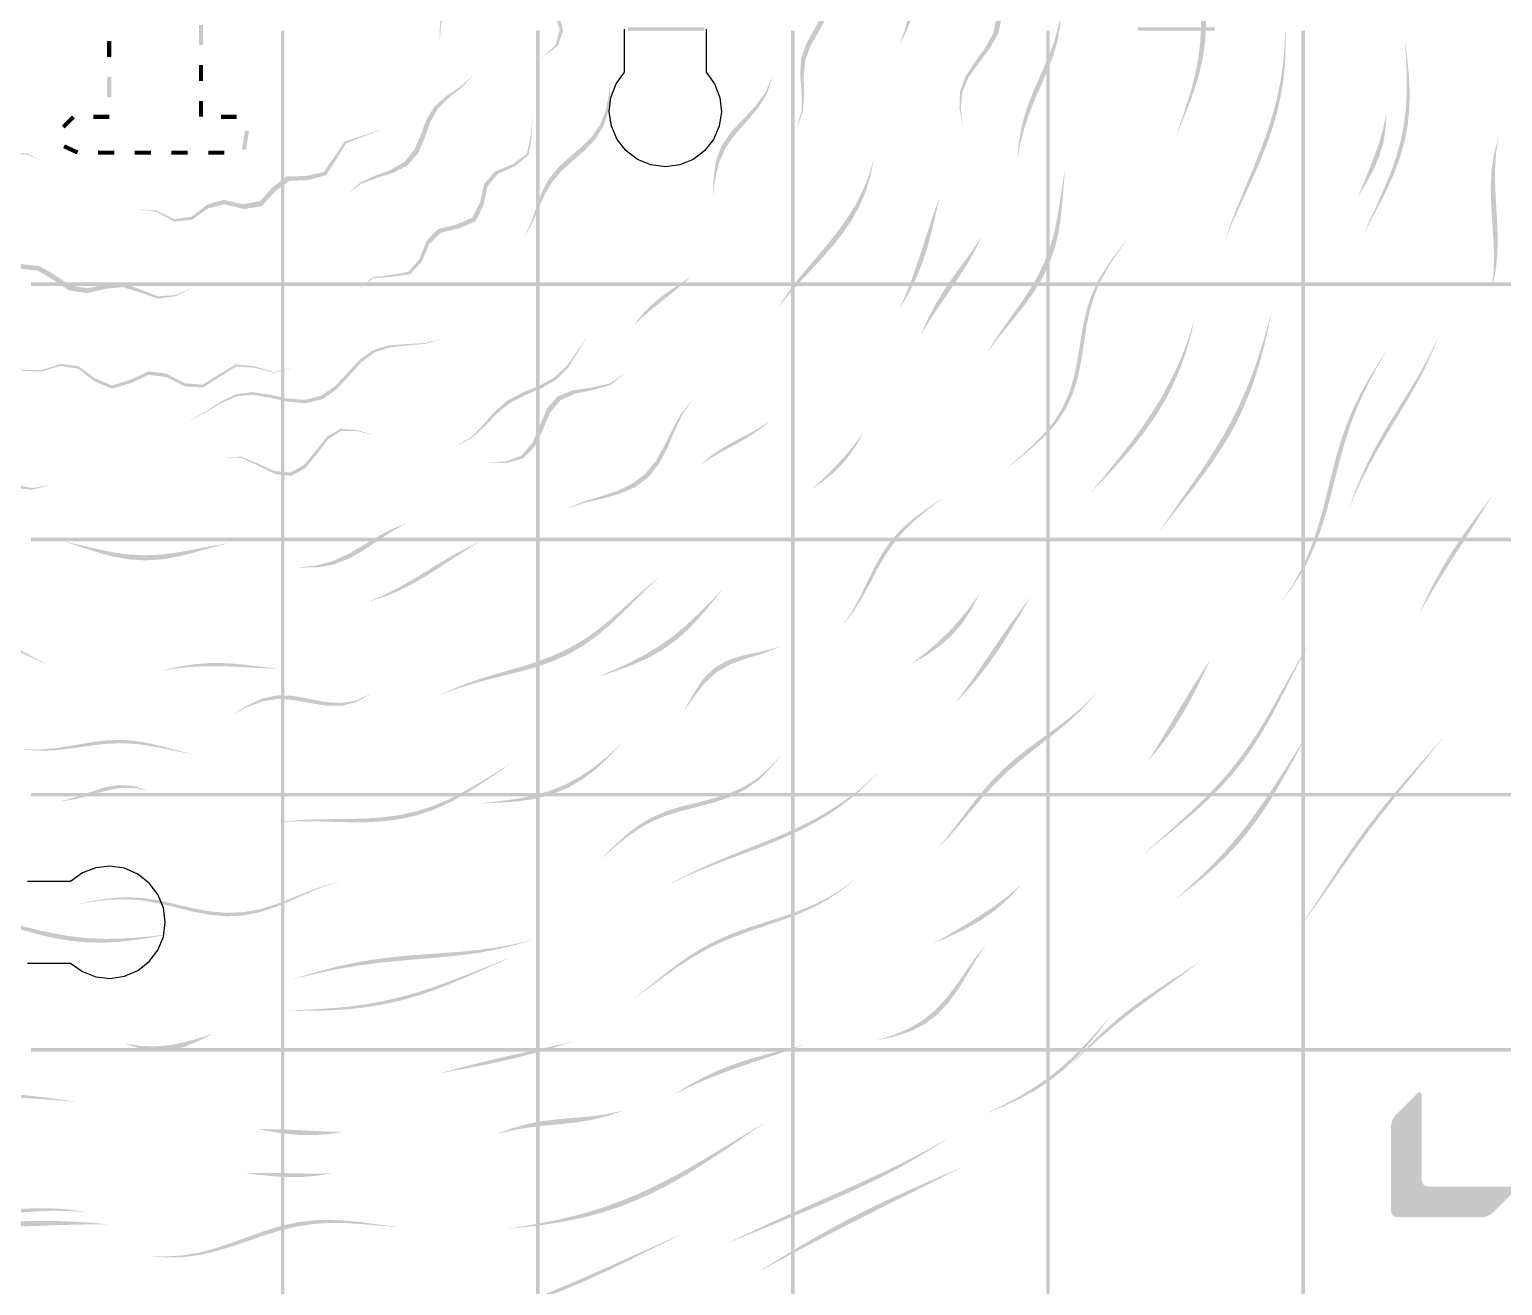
# Model space of a CAD drawing. Header units: millimetres. Extents: x 0 to 382, y 0 to 382.
# Drawn here: x 179.6 to 314.5, y 64.5 to 179.4 of the extents above; entities that cross this region are included whole.
import ezdxf

# ---------------------------------------------------------------- set-up
doc = ezdxf.new("R2010")
doc.units = ezdxf.units.MM
doc.layers.add('CUT', color=1, linetype='Continuous')
doc.layers.add('RASTER', color=7, linetype='Continuous')

msp = doc.modelspace()

# ---------------------------------------------------------------- hatches: boundary and pattern name
at = {"layer": 'RASTER'}
for points in [[(219.095, 200.012), (220.393, 198.7), (219.443, 196.834), (219.476, 195.253), (221.191, 193.845), (221.003, 192.197), (219.656, 190.597), (220.455, 188.984), (221.312, 187.263), (219.784, 185.863), (218.92, 184.443), (219.905, 182.527), (219.29, 181.013), (217.31, 180.084), (217.208, 178.415), (217.191, 178.424), (217.199, 180.131), (219.087, 181.086), (219.616, 182.613), (218.557, 184.53), (219.364, 185.94), (220.855, 187.322), (219.984, 189.019), (219.195, 190.606), (220.575, 192.181), (220.819, 193.811), (219.177, 195.209), (219.231, 196.791), (220.277, 198.67), (219.077, 200.006)], [(287.324, 193.197), (287.182, 191.71), (287.062, 190.226), (286.993, 188.745), (286.989, 187.263), (287.046, 185.775), (287.144, 184.28), (287.252, 182.777), (287.329, 181.271), (287.336, 179.765), (287.241, 178.268), (287.026, 176.785), (286.689, 175.322), (286.247, 173.881), (285.728, 172.461), (285.173, 171.056), (284.622, 169.658), (284.604, 169.663), (285.067, 171.079), (285.537, 172.499), (285.977, 173.93), (286.35, 175.378), (286.629, 176.844), (286.801, 178.327), (286.869, 179.821), (286.852, 181.32), (286.784, 182.818), (286.701, 184.311), (286.645, 185.797), (286.645, 187.277), (286.719, 188.752), (286.867, 190.228), (287.073, 191.709), (287.306, 193.197)], [(268.331, 191.045), (267.635, 189.572), (267.106, 188.118), (266.979, 186.659), (267.292, 185.166), (267.875, 183.631), (268.42, 182.072), (268.621, 180.532), (268.31, 179.056), (267.529, 177.666), (266.514, 176.342), (265.585, 175.03), (265.007, 173.659), (264.871, 172.184), (265.058, 170.611), (265.04, 170.616), (264.757, 172.214), (264.801, 173.708), (265.296, 175.092), (266.155, 176.413), (267.117, 177.739), (267.863, 179.126), (268.162, 180.595), (267.971, 182.125), (267.458, 183.672), (266.927, 185.195), (266.684, 186.676), (266.895, 188.126), (267.518, 189.574), (268.313, 191.045)], [(252.734, 190.046), (252.297, 188.546), (252.201, 187.042), (252.489, 185.502), (252.899, 183.927), (253.055, 182.358), (252.727, 180.852), (251.994, 179.427), (251.186, 178.041), (250.648, 176.615), (250.498, 175.093), (250.545, 173.499), (250.435, 171.931), (249.897, 170.493), (249.879, 170.499), (250.311, 171.971), (250.32, 173.566), (250.182, 175.178), (250.258, 176.71), (250.743, 178.138), (251.522, 179.518), (252.253, 180.931), (252.606, 182.422), (252.5, 183.973), (252.163, 185.532), (251.967, 187.057), (252.167, 188.551), (252.715, 190.046)], [(230.103, 188.111), (229.945, 186.624), (228.874, 185.278), (227.801, 183.998), (227.555, 182.588), (228.077, 180.96), (228.489, 179.292), (227.961, 177.889), (226.519, 176.856), (226.501, 176.863), (227.782, 177.953), (228.169, 179.393), (227.66, 181.075), (227.101, 182.695), (227.376, 184.081), (228.543, 185.329), (229.756, 186.646), (230.085, 188.112)], [(259.968, 185.597), (260.335, 184.306), (260.564, 183.013), (260.585, 181.734), (260.366, 180.485), (259.916, 179.277), (259.287, 178.112), (259.269, 178.115), (259.726, 179.31), (260.05, 180.534), (260.223, 181.783), (260.247, 183.05), (260.143, 184.325), (259.95, 185.599)], [(180.682, 167.415), (179.36, 167.99), (177.639, 167.898), (175.837, 167.874), (174.465, 168.618), (173.72, 170.157), (173.239, 171.864), (172.399, 173.082), (170.919, 173.714), (169.192, 174.255), (167.961, 175.275), (167.62, 176.892), (167.803, 178.718), (167.686, 180.282), (166.762, 181.458), (166.779, 181.465), (167.785, 180.327), (167.974, 178.81), (167.852, 177.032), (168.238, 175.465), (169.496, 174.489), (171.232, 173.984), (172.704, 173.376), (173.521, 172.167), (173.965, 170.452), (174.664, 168.888), (175.986, 168.1), (177.736, 168.066), (179.409, 168.087), (180.69, 167.432)], [(274.07, 181.3), (273.993, 179.866), (273.748, 178.454), (273.35, 177.068), (272.836, 175.711), (272.258, 174.375), (271.675, 173.051), (271.139, 171.725), (270.688, 170.385), (270.336, 169.02), (270.074, 167.627), (270.056, 167.633), (270.192, 169.06), (270.429, 170.452), (270.787, 171.81), (271.263, 173.143), (271.824, 174.465), (272.421, 175.789), (272.994, 177.129), (273.484, 178.494), (273.845, 179.886), (274.051, 181.302)], [(195.152, 179.835), (195.152, 178.007), (195.526, 178.007), (195.526, 179.835)], [(234.404, 179.624), (241.409, 179.624), (241.409, 179.298), (234.404, 179.298)], [(281.104, 179.624), (288.109, 179.624), (288.109, 179.298), (281.104, 179.298)], [(294.595, 179.376), (294.615, 177.818), (294.552, 176.265), (294.395, 174.722), (294.139, 173.194), (293.785, 171.684), (293.342, 170.195), (292.82, 168.727), (292.236, 167.279), (291.609, 165.85), (290.96, 164.434), (290.309, 163.027), (289.674, 161.623), (289.07, 160.215), (289.053, 160.221), (289.579, 161.652), (290.14, 163.075), (290.726, 164.497), (291.322, 165.922), (291.91, 167.356), (292.474, 168.803), (292.995, 170.266), (293.457, 171.747), (293.847, 173.245), (294.155, 174.76), (294.378, 176.29), (294.516, 177.83), (294.576, 179.378)], [(187.12, 176.911), (187.12, 178.373), (186.746, 178.373), (186.746, 176.911)], [(202.648, 179.298), (202.974, 179.298), (202.974, 156.274), (202.648, 156.274)], [(225.998, 179.298), (226.324, 179.298), (226.324, 156.274), (225.998, 156.274)], [(249.348, 179.298), (249.674, 179.298), (249.674, 156.274), (249.348, 156.274)], [(272.698, 179.298), (273.024, 179.298), (273.024, 156.274), (272.698, 156.274)], [(296.048, 179.298), (296.374, 179.298), (296.374, 156.274), (296.048, 156.274)], [(305.548, 178.333), (305.737, 176.798), (305.887, 175.259), (305.962, 173.722), (305.934, 172.194), (305.784, 170.682), (305.5, 169.192), (305.085, 167.73), (304.553, 166.296), (303.925, 164.889), (303.234, 163.507), (302.512, 162.141), (301.795, 160.784), (301.777, 160.789), (302.407, 162.168), (303.048, 163.553), (303.67, 164.949), (304.243, 166.363), (304.741, 167.8), (305.144, 169.261), (305.438, 170.744), (305.622, 172.246), (305.703, 173.761), (305.698, 175.285), (305.63, 176.812), (305.529, 178.335)], [(195.152, 176.18), (195.152, 174.718), (195.526, 174.718), (195.526, 176.18)], [(187.12, 173.256), (187.12, 175.083), (186.746, 175.083), (186.746, 173.256)], [(220.236, 175.192), (219.209, 174.119), (218.022, 173.186), (217.008, 172.178), (216.316, 170.936), (215.815, 169.499), (215.206, 168.096), (214.247, 166.992), (212.919, 166.291), (211.429, 165.84), (210.046, 165.33), (208.907, 164.518), (208.896, 164.533), (209.96, 165.447), (211.266, 166.044), (212.683, 166.56), (213.951, 167.301), (214.871, 168.416), (215.466, 169.805), (215.982, 171.204), (216.719, 172.39), (217.804, 173.332), (219.085, 174.194), (220.22, 175.201)], [(232.805, 174.712), (232.763, 173.265), (232.589, 171.844), (232.152, 170.526), (231.412, 169.358), (230.432, 168.335), (229.348, 167.4), (228.317, 166.462), (227.449, 165.433), (226.77, 164.27), (226.215, 162.996), (225.657, 161.695), (224.965, 160.482), (224.951, 160.494), (225.556, 161.781), (226.028, 163.146), (226.506, 164.469), (227.122, 165.665), (227.947, 166.708), (228.958, 167.643), (230.047, 168.558), (231.059, 169.548), (231.856, 170.674), (232.372, 171.945), (232.641, 173.317), (232.787, 174.719)], [(247.596, 175.017), (247.149, 173.574), (246.339, 172.255), (245.309, 171.036), (244.261, 169.854), (243.381, 168.63), (242.772, 167.3), (242.42, 165.842), (242.202, 164.294), (242.186, 164.303), (242.256, 165.923), (242.48, 167.435), (243.001, 168.794), (243.846, 170.021), (244.92, 171.18), (246.034, 172.359), (246.974, 173.628), (247.578, 175.022)], [(195.152, 172.891), (195.152, 171.429), (195.526, 171.429), (195.526, 172.891)], [(182.862, 170.363), (183.796, 171.297), (183.532, 171.561), (182.598, 170.627)], [(185.48, 171.242), (186.933, 171.242), (186.933, 171.615), (185.48, 171.615)], [(197.155, 171.242), (198.608, 171.242), (198.608, 171.615), (197.155, 171.615)], [(225.661, 171.277), (225.61, 169.552), (225.306, 167.92), (224.068, 166.914), (222.495, 166.212), (221.555, 165.046), (221.197, 163.336), (220.485, 161.885), (218.973, 161.235), (217.303, 160.833), (216.224, 159.785), (215.544, 158.182), (214.478, 157.025), (212.801, 156.787), (211.112, 156.675), (209.917, 155.75), (209.908, 155.767), (211.058, 156.767), (212.699, 156.949), (214.327, 157.246), (215.345, 158.45), (215.983, 160.086), (217.027, 161.152), (218.674, 161.557), (220.173, 162.195), (220.887, 163.622), (221.262, 165.297), (222.234, 166.419), (223.853, 167.072), (225.148, 168.027), (225.519, 169.609), (225.645, 171.286)], [(303.825, 171.631), (303.762, 170.322), (303.549, 169.038), (303.172, 167.788), (302.644, 166.574), (302.002, 165.392), (301.303, 164.233), (301.284, 164.237), (301.785, 165.442), (302.281, 166.654), (302.754, 167.875), (303.184, 169.11), (303.543, 170.362), (303.806, 171.634)], [(211.778, 170.24), (210.173, 169.603), (208.618, 169.007), (207.73, 167.56), (206.779, 166.073), (205.152, 165.641), (203.403, 165.567), (202.112, 164.586), (200.895, 163.254), (199.271, 162.99), (197.508, 163.428), (195.978, 163.05), (194.513, 162.003), (192.897, 161.865), (191.271, 162.716), (189.711, 162.973), (189.712, 162.992), (191.271, 162.831), (192.884, 162.072), (194.479, 162.293), (195.916, 163.408), (197.414, 163.838), (199.144, 163.431), (200.737, 163.707), (201.929, 165.03), (203.204, 165.982), (204.95, 166.009), (206.587, 166.381), (207.562, 167.799), (208.49, 169.17), (210.097, 169.689), (211.764, 170.253)], [(199.358, 170.174), (199.084, 168.463), (199.453, 168.404), (199.726, 170.115)], [(184.117, 168.329), (182.88, 168.906), (182.722, 168.567), (183.959, 167.99)], [(314.108, 169.58), (313.875, 168.092), (313.777, 166.576), (313.79, 165.032), (313.871, 163.464), (313.968, 161.882), (314.025, 160.298), (313.987, 158.729), (313.811, 157.188), (313.469, 155.69), (313.451, 155.695), (313.642, 157.235), (313.683, 158.809), (313.62, 160.4), (313.509, 161.991), (313.411, 163.568), (313.382, 165.119), (313.469, 166.638), (313.702, 168.124), (314.089, 169.583)], [(187.4, 168.346), (185.906, 168.346), (185.906, 167.973), (187.4, 167.973)], [(190.762, 168.346), (189.268, 168.346), (189.268, 167.973), (190.762, 167.973)], [(194.125, 168.346), (192.63, 168.346), (192.63, 167.973), (194.125, 167.973)], [(197.487, 168.346), (195.993, 168.346), (195.993, 167.973), (197.487, 167.973)], [(256.916, 167.506), (256.616, 166.04), (256.179, 164.618), (255.597, 163.254), (254.876, 161.952), (254.033, 160.715), (253.095, 159.537), (252.095, 158.406), (251.071, 157.306), (250.058, 156.217), (249.084, 155.119), (248.171, 153.993), (248.155, 154.004), (248.956, 155.198), (249.825, 156.355), (250.749, 157.488), (251.705, 158.615), (252.667, 159.755), (253.601, 160.924), (254.474, 162.137), (255.257, 163.401), (255.929, 164.721), (256.476, 166.094), (256.899, 167.512)], [(274.408, 166.532), (274.289, 165.104), (274.179, 163.663), (274.033, 162.222), (273.81, 160.799), (273.474, 159.409), (273.006, 158.066), (272.399, 156.779), (271.668, 155.55), (270.837, 154.372), (269.945, 153.233), (269.033, 152.115), (268.142, 150.998), (267.305, 149.861), (267.289, 149.87), (268.03, 151.056), (268.83, 152.217), (269.661, 153.37), (270.486, 154.534), (271.268, 155.726), (271.974, 156.959), (272.577, 158.239), (273.067, 159.566), (273.447, 160.932), (273.736, 162.326), (273.964, 163.734), (274.169, 165.142), (274.39, 166.537)], [(262.892, 163.907), (262.564, 162.422), (262.218, 160.935), (261.819, 159.46), (261.341, 158.012), (260.767, 156.603), (260.089, 155.244), (259.315, 153.936), (259.298, 153.945), (259.912, 155.336), (260.457, 156.757), (260.956, 158.194), (261.43, 159.634), (261.899, 161.07), (262.378, 162.497), (262.874, 163.914)], [(194.574, 155.809), (193.019, 155.011), (191.395, 154.799), (189.781, 155.346), (188.208, 155.851), (186.583, 155.688), (184.885, 155.296), (183.266, 155.549), (181.828, 156.508), (180.405, 157.35), (178.78, 157.547), (177.06, 157.603), (175.586, 158.309), (174.432, 159.618), (173.231, 160.737), (171.686, 161.269), (171.696, 161.284), (173.289, 160.836), (174.528, 159.799), (175.709, 158.569), (177.199, 157.934), (178.924, 157.937), (180.543, 157.783), (181.952, 156.966), (183.369, 156.012), (184.963, 155.743), (186.636, 156.099), (188.238, 156.209), (189.792, 155.633), (191.393, 155.004), (193.013, 155.125), (194.573, 155.828)], [(266.783, 160.415), (266.108, 159.081), (265.356, 157.786), (264.546, 156.524), (263.704, 155.286), (262.86, 154.057), (262.042, 152.823), (261.269, 151.568), (261.253, 151.578), (261.853, 152.925), (262.531, 154.228), (263.294, 155.489), (264.131, 156.72), (265.017, 157.938), (265.911, 159.165), (266.766, 160.422)], [(280.145, 160.285), (279.253, 159.02), (278.413, 157.749), (277.686, 156.443), (277.106, 155.082), (276.678, 153.656), (276.372, 152.166), (276.135, 150.633), (275.895, 149.084), (275.58, 147.558), (275.125, 146.091), (274.489, 144.715), (273.657, 143.448), (272.647, 142.291), (271.504, 141.226), (270.292, 140.221), (269.082, 139.233), (269.066, 139.244), (270.22, 140.268), (271.377, 141.305), (272.468, 142.398), (273.431, 143.579), (274.224, 144.863), (274.83, 146.249), (275.265, 147.72), (275.572, 149.244), (275.815, 150.785), (276.067, 152.306), (276.4, 153.777), (276.866, 155.183), (277.492, 156.521), (278.273, 157.802), (279.173, 159.049), (280.128, 160.291)], [(240.184, 156.782), (239.317, 156.031), (238.433, 155.305), (237.544, 154.596), (236.666, 153.89), (235.817, 153.171), (235.017, 152.418), (235.003, 152.431), (235.675, 153.292), (236.426, 154.086), (237.266, 154.815), (238.186, 155.492), (239.166, 156.141), (240.169, 156.792)], [(179.765, 156.274), (202.974, 156.274), (202.974, 155.948), (179.765, 155.948)], [(202.648, 156.274), (226.324, 156.274), (226.324, 155.948), (202.648, 155.948)], [(202.648, 155.948), (202.974, 155.948), (202.974, 132.924), (202.648, 132.924)], [(225.998, 156.274), (249.674, 156.274), (249.674, 155.948), (225.998, 155.948)], [(225.998, 155.948), (226.324, 155.948), (226.324, 132.924), (225.998, 132.924)], [(249.348, 156.274), (273.024, 156.274), (273.024, 155.948), (249.348, 155.948)], [(249.348, 155.948), (249.674, 155.948), (249.674, 132.924), (249.348, 132.924)], [(272.698, 156.274), (296.374, 156.274), (296.374, 155.948), (272.698, 155.948)], [(272.698, 155.948), (273.024, 155.948), (273.024, 132.924), (272.698, 132.924)], [(296.048, 156.274), (319.724, 156.274), (319.724, 155.948), (296.048, 155.948)], [(296.048, 155.948), (296.374, 155.948), (296.374, 132.924), (296.048, 132.924)], [(286.247, 152.771), (285.887, 151.262), (285.45, 149.778), (284.928, 148.327), (284.314, 146.915), (283.609, 145.546), (282.815, 144.224), (281.941, 142.948), (280.997, 141.716), (279.999, 140.523), (278.962, 139.363), (277.903, 138.226), (276.84, 137.103), (276.825, 137.113), (277.794, 138.293), (278.764, 139.479), (279.724, 140.68), (280.661, 141.901), (281.565, 143.148), (282.423, 144.425), (283.227, 145.735), (283.967, 147.08), (284.64, 148.459), (285.24, 149.87), (285.769, 151.311), (286.23, 152.778)], [(293.316, 153.462), (293, 151.987), (292.657, 150.517), (292.272, 149.057), (291.832, 147.615), (291.326, 146.197), (290.749, 144.809), (290.098, 143.455), (289.374, 142.136), (288.586, 140.853), (287.742, 139.603), (286.855, 138.382), (285.94, 137.182), (285.011, 135.998), (284.081, 134.82), (283.164, 133.64), (283.148, 133.65), (283.986, 134.878), (284.837, 136.1), (285.695, 137.322), (286.548, 138.551), (287.383, 139.794), (288.191, 141.057), (288.959, 142.343), (289.679, 143.656), (290.346, 144.996), (290.955, 146.363), (291.509, 147.754), (292.012, 149.165), (292.471, 150.591), (292.895, 152.028), (293.298, 153.468)], [(217.444, 151.138), (215.925, 150.672), (214.261, 150.513), (212.649, 150.349), (211.228, 149.883), (210.015, 148.985), (208.911, 147.764), (207.767, 146.521), (206.462, 145.602), (204.964, 145.222), (203.334, 145.354), (201.683, 145.735), (200.103, 146.001), (198.627, 145.865), (197.219, 145.265), (195.811, 144.399), (194.351, 143.625), (194.349, 143.644), (195.803, 144.479), (197.2, 145.404), (198.595, 146.057), (200.056, 146.239), (201.619, 146.01), (203.254, 145.654), (204.869, 145.538), (206.355, 145.92), (207.652, 146.83), (208.793, 148.052), (209.899, 149.242), (211.122, 150.101), (212.558, 150.521), (214.192, 150.634), (215.883, 150.741), (217.433, 151.154)], [(230.638, 151.239), (229.811, 149.867), (228.949, 148.497), (227.849, 147.374), (226.478, 146.579), (224.992, 145.958), (223.599, 145.241), (222.395, 144.265), (221.294, 143.109), (220.115, 142.043), (218.733, 141.307), (218.724, 141.324), (220.058, 142.141), (221.189, 143.277), (222.247, 144.487), (223.42, 145.495), (224.796, 146.218), (226.285, 146.822), (227.677, 147.578), (228.817, 148.646), (229.733, 149.949), (230.624, 151.252)], [(308.557, 151.206), (308.016, 149.854), (307.403, 148.53), (306.73, 147.232), (306.012, 145.955), (305.266, 144.695), (304.508, 143.446), (303.757, 142.199), (303.027, 140.948), (302.329, 139.685), (301.672, 138.406), (301.057, 137.108), (300.482, 135.788), (300.465, 135.797), (300.968, 137.151), (301.515, 138.481), (302.114, 139.785), (302.765, 141.065), (303.466, 142.326), (304.206, 143.573), (304.971, 144.815), (305.745, 146.06), (306.508, 147.316), (307.24, 148.59), (307.923, 149.887), (308.54, 151.212)], [(303.857, 150.04), (303.078, 148.695), (302.339, 147.34), (301.659, 145.967), (301.048, 144.567), (300.509, 143.137), (300.035, 141.674), (299.613, 140.183), (299.221, 138.669), (298.837, 137.143), (298.431, 135.618), (297.979, 134.108), (297.455, 132.628), (296.841, 131.192), (296.125, 129.811), (295.301, 128.492), (294.372, 127.238), (294.356, 127.248), (295.219, 128.541), (295.979, 129.896), (296.636, 131.308), (297.196, 132.771), (297.675, 134.27), (298.093, 135.793), (298.476, 137.323), (298.852, 138.848), (299.248, 140.354), (299.688, 141.832), (300.193, 143.275), (300.776, 144.683), (301.44, 146.056), (302.182, 147.402), (302.989, 148.728), (303.84, 150.047)], [(203.643, 148.476), (202.051, 147.997), (200.25, 148.472), (198.574, 148.597), (197.072, 147.67), (195.525, 146.66), (193.845, 146.769), (192.164, 147.623), (190.541, 147.828), (188.881, 147.06), (187.181, 146.554), (185.584, 147.246), (184.095, 148.378), (182.496, 148.64), (180.705, 148.128), (179.002, 148.182), (177.633, 149.367), (177.639, 149.385), (179.023, 148.256), (180.737, 148.258), (182.533, 148.822), (184.133, 148.606), (185.617, 147.512), (187.207, 146.849), (188.897, 147.373), (190.545, 148.147), (192.157, 147.936), (193.827, 147.064), (195.498, 146.927), (197.041, 147.898), (198.542, 148.779), (200.222, 148.602), (202.032, 148.072), (203.638, 148.494)], [(234.014, 147.859), (232.85, 146.912), (231.265, 146.443), (229.61, 146.11), (228.239, 145.492), (227.291, 144.356), (226.62, 142.817), (225.897, 141.281), (224.827, 140.193), (223.331, 139.757), (221.579, 139.793), (221.57, 139.809), (223.246, 139.892), (224.669, 140.432), (225.676, 141.598), (226.353, 143.181), (227.002, 144.73), (227.954, 145.842), (229.359, 146.404), (231.074, 146.656), (232.741, 147.028), (234, 147.872)], [(240.21, 145.388), (239.364, 144.133), (238.682, 142.693), (238.039, 141.176), (237.291, 139.732), (236.327, 138.5), (235.101, 137.567), (233.645, 136.93), (232.057, 136.499), (230.463, 136.122), (228.978, 135.635), (228.968, 135.65), (230.38, 136.239), (231.903, 136.704), (233.431, 137.202), (234.845, 137.879), (236.051, 138.821), (237.022, 140.032), (237.802, 141.429), (238.503, 142.876), (239.261, 144.233), (240.196, 145.401)], [(247.351, 143.563), (246.414, 142.775), (245.375, 142.088), (244.275, 141.47), (243.163, 140.882), (242.091, 140.272), (241.1, 139.595), (241.087, 139.608), (241.976, 140.387), (242.971, 141.068), (244.051, 141.68), (245.176, 142.267), (246.291, 142.883), (247.337, 143.575)], [(211.206, 142.281), (209.57, 142.687), (208.133, 142.677), (206.963, 141.915), (205.941, 140.582), (204.861, 139.264), (203.577, 138.58), (202.09, 138.769), (200.526, 139.533), (199.027, 140.223), (197.66, 140.26), (197.658, 140.278), (199.009, 140.336), (200.49, 139.731), (202.035, 139.033), (203.505, 138.885), (204.777, 139.582), (205.853, 140.882), (206.881, 142.172), (208.066, 142.866), (209.529, 142.793), (211.199, 142.298)], [(255.925, 142.477), (255.362, 141.46), (254.717, 140.501), (253.98, 139.614), (253.153, 138.804), (252.244, 138.068), (251.275, 137.395), (251.261, 137.408), (252.123, 138.174), (252.951, 138.975), (253.747, 139.806), (254.51, 140.666), (255.235, 141.558), (255.91, 142.488)], [(181.482, 137.725), (179.819, 137.303), (178.26, 137.502), (176.878, 138.394), (175.602, 139.54), (174.262, 140.358), (172.729, 140.59), (171.05, 140.502), (171.057, 140.519), (172.785, 140.743), (174.349, 140.621), (175.701, 139.866), (176.967, 138.723), (178.324, 137.772), (179.852, 137.461), (181.486, 137.743)], [(263.068, 136.421), (261.879, 135.509), (260.74, 134.572), (259.695, 133.567), (258.765, 132.47), (257.946, 131.272), (257.209, 129.99), (256.508, 128.66), (255.785, 127.332), (254.987, 126.062), (254.071, 124.899), (254.058, 124.913), (254.905, 126.146), (255.638, 127.477), (256.307, 128.852), (256.973, 130.209), (257.695, 131.498), (258.522, 132.681), (259.483, 133.745), (260.58, 134.702), (261.787, 135.582), (263.054, 136.433)], [(313.443, 136.661), (312.634, 135.338), (311.812, 134.026), (310.982, 132.723), (310.151, 131.425), (309.324, 130.128), (308.512, 128.828), (307.722, 127.518), (306.962, 126.193), (306.946, 126.202), (307.585, 127.593), (308.271, 128.956), (309.013, 130.289), (309.813, 131.594), (310.668, 132.876), (311.566, 134.143), (312.492, 135.403), (313.426, 136.668)], [(214.182, 134.229), (212.849, 133.526), (211.555, 132.68), (210.255, 131.798), (208.901, 131.02), (207.469, 130.467), (205.959, 130.201), (204.396, 130.196), (204.392, 130.214), (205.913, 130.388), (207.383, 130.787), (208.786, 131.411), (210.13, 132.187), (211.446, 132.992), (212.781, 133.705), (214.175, 134.246)], [(179.765, 132.924), (202.974, 132.924), (202.974, 132.598), (179.765, 132.598)], [(197.692, 132.38), (196.235, 131.995), (194.767, 131.581), (193.281, 131.207), (191.778, 130.944), (190.265, 130.846), (188.753, 130.939), (187.255, 131.209), (185.777, 131.611), (184.32, 132.08), (182.878, 132.541), (182.881, 132.559), (184.338, 132.235), (185.802, 131.89), (187.279, 131.586), (188.771, 131.38), (190.272, 131.31), (191.773, 131.386), (193.267, 131.585), (194.75, 131.861), (196.221, 132.151), (197.69, 132.399)], [(202.648, 132.924), (226.324, 132.924), (226.324, 132.598), (202.648, 132.598)], [(202.648, 132.598), (202.974, 132.598), (202.974, 109.574), (202.648, 109.574)], [(220.808, 132.52), (219.592, 131.787), (218.39, 131.01), (217.185, 130.215), (215.962, 129.435), (214.709, 128.705), (213.415, 128.057), (212.078, 127.515), (210.7, 127.094), (210.695, 127.112), (212.031, 127.657), (213.328, 128.302), (214.59, 129.018), (215.828, 129.77), (217.053, 130.523), (218.282, 131.248), (219.527, 131.922), (220.8, 132.536)], [(225.998, 132.924), (249.674, 132.924), (249.674, 132.598), (225.998, 132.598)], [(225.998, 132.598), (226.324, 132.598), (226.324, 109.574), (225.998, 109.574)], [(249.348, 132.924), (273.024, 132.924), (273.024, 132.598), (249.348, 132.598)], [(249.348, 132.598), (249.674, 132.598), (249.674, 109.574), (249.348, 109.574)], [(272.698, 132.924), (296.374, 132.924), (296.374, 132.598), (272.698, 132.598)], [(272.698, 132.598), (273.024, 132.598), (273.024, 109.574), (272.698, 109.574)], [(296.048, 132.924), (319.724, 132.924), (319.724, 132.598), (296.048, 132.598)], [(296.048, 132.598), (296.374, 132.598), (296.374, 109.574), (296.048, 109.574)], [(237.16, 129.228), (236.056, 128.184), (234.972, 127.098), (233.881, 126.002), (232.756, 124.936), (231.575, 123.94), (230.323, 123.048), (228.996, 122.282), (227.598, 121.647), (226.146, 121.13), (224.658, 120.704), (223.158, 120.329), (221.665, 119.963), (220.196, 119.566), (218.758, 119.109), (217.349, 118.579), (217.343, 118.597), (218.718, 119.213), (220.121, 119.751), (221.555, 120.22), (223.014, 120.647), (224.484, 121.069), (225.948, 121.526), (227.384, 122.056), (228.774, 122.687), (230.103, 123.431), (231.367, 124.286), (232.57, 125.232), (233.727, 126.236), (234.859, 127.263), (235.992, 128.275), (237.148, 129.243)], [(243.026, 128.137), (242.053, 126.924), (241.05, 125.727), (239.985, 124.594), (238.835, 123.565), (237.587, 122.667), (236.246, 121.909), (234.829, 121.28), (233.362, 120.749), (231.877, 120.272), (231.867, 120.288), (233.274, 120.896), (234.667, 121.539), (236.025, 122.248), (237.33, 123.046), (238.57, 123.939), (239.746, 124.921), (240.865, 125.97), (241.946, 127.058), (243.014, 128.152)], [(181.28, 121.312), (179.875, 121.94), (178.491, 122.583), (177.079, 123.014), (175.603, 123.14), (174.064, 123.048), (172.505, 122.959), (170.996, 123.112), (169.594, 123.637), (168.306, 124.487), (167.083, 125.468), (165.839, 126.335), (164.498, 126.93), (163.039, 127.254), (163.046, 127.271), (164.542, 127.037), (165.915, 126.529), (167.183, 125.739), (168.421, 124.823), (169.715, 124.018), (171.117, 123.518), (172.617, 123.367), (174.161, 123.436), (175.682, 123.486), (177.137, 123.298), (178.529, 122.788), (179.894, 122.055), (181.282, 121.33)], [(266.562, 127.745), (265.862, 126.391), (265.037, 125.134), (264.067, 124.003), (262.95, 123.008), (261.705, 122.144), (260.367, 121.386), (260.353, 121.399), (261.544, 122.301), (262.677, 123.267), (263.75, 124.295), (264.757, 125.385), (265.692, 126.538), (266.548, 127.757)], [(271.182, 127.356), (270.439, 126.115), (269.696, 124.866), (268.935, 123.623), (268.142, 122.4), (267.303, 121.211), (266.411, 120.065), (265.463, 118.968), (264.46, 117.923), (264.447, 117.936), (265.334, 119.093), (266.182, 120.282), (267.003, 121.487), (267.814, 122.693), (268.628, 123.89), (269.454, 125.069), (270.3, 126.229), (271.167, 127.367)], [(248.297, 122.919), (246.817, 122.352), (245.278, 121.888), (243.815, 121.356), (242.523, 120.616), (241.425, 119.61), (240.468, 118.383), (239.547, 117.073), (239.536, 117.088), (240.352, 118.554), (241.219, 119.902), (242.263, 120.973), (243.549, 121.708), (245.058, 122.17), (246.687, 122.513), (248.285, 122.933)], [(296.643, 123.022), (295.928, 121.694), (295.234, 120.347), (294.547, 118.989), (293.852, 117.632), (293.13, 116.288), (292.366, 114.968), (291.547, 113.686), (290.665, 112.45), (289.714, 111.266), (288.698, 110.137), (287.623, 109.06), (286.5, 108.028), (285.343, 107.032), (284.169, 106.059), (282.992, 105.095), (281.828, 104.125), (281.815, 104.138), (282.929, 105.154), (284.056, 106.162), (285.185, 107.174), (286.3, 108.203), (287.387, 109.26), (288.435, 110.355), (289.433, 111.494), (290.376, 112.678), (291.261, 113.907), (292.093, 115.174), (292.881, 116.471), (293.636, 117.787), (294.373, 119.111), (295.108, 120.433), (295.855, 121.742), (296.627, 123.032)], [(202.31, 120.933), (200.793, 120.99), (199.285, 121.075), (197.789, 121.147), (196.306, 121.172), (194.831, 121.125), (193.361, 120.999), (191.888, 120.801), (191.888, 120.819), (193.357, 121.14), (194.819, 121.364), (196.284, 121.465), (197.761, 121.439), (199.258, 121.313), (200.774, 121.13), (202.307, 120.951)], [(287.678, 121.711), (287.025, 120.314), (286.347, 118.926), (285.623, 117.565), (284.838, 116.243), (283.984, 114.971), (283.063, 113.751), (282.082, 112.579), (282.068, 112.592), (282.896, 113.892), (283.691, 115.212), (284.472, 116.536), (285.253, 117.852), (286.045, 119.155), (286.849, 120.444), (287.663, 121.722)], [(210.851, 118.601), (209.574, 117.89), (208.198, 117.545), (206.743, 117.563), (205.257, 117.81), (203.787, 118.08), (202.365, 118.169), (200.994, 117.96), (199.655, 117.466), (198.318, 116.824), (198.316, 116.843), (199.638, 117.611), (200.96, 118.214), (202.313, 118.504), (203.722, 118.457), (205.185, 118.186), (206.673, 117.895), (208.14, 117.795), (209.539, 118.03), (210.846, 118.619)], [(277.16, 118.572), (276.141, 117.409), (275.028, 116.33), (273.843, 115.321), (272.619, 114.355), (271.393, 113.402), (270.193, 112.429), (269.043, 111.412), (267.951, 110.338), (266.911, 109.207), (265.904, 108.033), (264.904, 106.843), (263.879, 105.672), (262.803, 104.554), (262.791, 104.568), (263.802, 105.763), (264.763, 107.004), (265.705, 108.254), (266.663, 109.475), (267.667, 110.637), (268.738, 111.725), (269.884, 112.737), (271.096, 113.689), (272.354, 114.606), (273.623, 115.522), (274.868, 116.473), (276.051, 117.487), (277.146, 118.584)], [(296.468, 114.703), (295.762, 113.409), (295.056, 112.11), (294.335, 110.815), (293.587, 109.535), (292.8, 108.282), (291.962, 107.065), (291.068, 105.893), (290.113, 104.77), (289.099, 103.7), (288.029, 102.682), (286.912, 101.712), (285.758, 100.782), (284.58, 99.882), (284.566, 99.895), (285.669, 100.867), (286.75, 101.864), (287.8, 102.891), (288.815, 103.954), (289.789, 105.053), (290.721, 106.188), (291.613, 107.356), (292.467, 108.553), (293.29, 109.772), (294.091, 111.005), (294.878, 112.245), (295.663, 113.483), (296.453, 114.714)], [(309.111, 114.741), (308.137, 113.511), (307.149, 112.295), (306.156, 111.085), (305.167, 109.876), (304.19, 108.661), (303.229, 107.436), (302.287, 106.198), (301.364, 104.944), (300.457, 103.677), (299.56, 102.4), (298.665, 101.116), (297.766, 99.833), (296.852, 98.558), (295.915, 97.299), (295.901, 97.311), (296.791, 98.611), (297.659, 99.925), (298.516, 101.241), (299.374, 102.551), (300.244, 103.848), (301.133, 105.125), (302.048, 106.38), (302.994, 107.612), (303.969, 108.822), (304.972, 110.015), (305.996, 111.197), (307.032, 112.374), (308.069, 113.557), (309.095, 114.751)], [(194.411, 113.141), (192.856, 113.439), (191.313, 113.761), (189.782, 114.012), (188.255, 114.124), (186.721, 114.076), (185.171, 113.898), (183.604, 113.666), (182.027, 113.477), (180.455, 113.429), (178.905, 113.59), (178.908, 113.609), (180.47, 113.538), (182.05, 113.669), (183.629, 113.923), (185.194, 114.198), (186.739, 114.391), (188.266, 114.424), (189.787, 114.27), (191.313, 113.954), (192.853, 113.549), (194.411, 113.159)], [(233.772, 114.018), (232.651, 112.838), (231.467, 111.741), (230.2, 110.782), (228.838, 110.001), (227.384, 109.415), (225.851, 109.021), (224.26, 108.792), (222.639, 108.68), (221.015, 108.625), (221.009, 108.643), (222.589, 108.813), (224.167, 109.024), (225.722, 109.326), (227.232, 109.756), (228.68, 110.339), (230.055, 111.08), (231.354, 111.964), (232.584, 112.963), (233.763, 114.034)], [(223.591, 112.176), (222.265, 111.275), (220.928, 110.369), (219.562, 109.504), (218.154, 108.722), (216.696, 108.061), (215.19, 107.547), (213.638, 107.188), (212.052, 106.978), (210.444, 106.892), (208.827, 106.893), (207.216, 106.938), (205.617, 106.979), (204.037, 106.975), (202.476, 106.895), (202.473, 106.913), (204.022, 107.073), (205.587, 107.151), (207.17, 107.177), (208.766, 107.187), (210.367, 107.226), (211.963, 107.337), (213.54, 107.554), (215.087, 107.902), (216.596, 108.389), (218.06, 109.007), (219.482, 109.733), (220.867, 110.534), (222.23, 111.367), (223.584, 112.193)], [(248.39, 112.975), (247.442, 111.794), (246.38, 110.757), (245.186, 109.905), (243.867, 109.243), (242.453, 108.745), (240.987, 108.35), (239.52, 107.982), (238.096, 107.563), (236.747, 107.029), (235.481, 106.345), (234.289, 105.513), (233.143, 104.572), (232.006, 103.589), (231.998, 103.606), (233.095, 104.673), (234.199, 105.691), (235.353, 106.59), (236.585, 107.326), (237.909, 107.896), (239.317, 108.332), (240.778, 108.696), (242.251, 109.069), (243.684, 109.528), (245.033, 110.135), (246.267, 110.921), (247.377, 111.885), (248.379, 112.99)], [(257.301, 111.395), (256.283, 110.361), (255.207, 109.394), (254.073, 108.498), (252.883, 107.677), (251.642, 106.928), (250.357, 106.249), (249.038, 105.629), (247.694, 105.058), (246.335, 104.524), (244.973, 104.012), (243.615, 103.506), (242.27, 102.992), (240.944, 102.458), (239.642, 101.892), (238.364, 101.286), (238.355, 101.303), (239.602, 101.965), (240.873, 102.585), (242.169, 103.167), (243.486, 103.72), (244.821, 104.257), (246.166, 104.79), (247.514, 105.333), (248.854, 105.901), (250.177, 106.507), (251.474, 107.163), (252.734, 107.878), (253.95, 108.659), (255.117, 109.508), (256.23, 110.426), (257.289, 111.409)], [(179.765, 109.574), (202.974, 109.574), (202.974, 109.248), (179.765, 109.248)], [(190.379, 109.835), (189.097, 110.042), (187.81, 110.004), (186.507, 109.743), (185.185, 109.36), (183.85, 108.999), (182.517, 108.806), (182.519, 108.825), (183.866, 109.175), (185.206, 109.652), (186.526, 110.078), (187.822, 110.297), (189.101, 110.219), (190.379, 109.854)], [(202.648, 109.574), (226.324, 109.574), (226.324, 109.248), (202.648, 109.248)], [(202.648, 109.248), (202.974, 109.248), (202.974, 86.224), (202.648, 86.224)], [(225.998, 109.574), (249.674, 109.574), (249.674, 109.248), (225.998, 109.248)], [(225.998, 109.248), (226.324, 109.248), (226.324, 86.224), (225.998, 86.224)], [(249.348, 109.574), (273.024, 109.574), (273.024, 109.248), (249.348, 109.248)], [(249.348, 109.248), (249.674, 109.248), (249.674, 86.224), (249.348, 86.224)], [(272.698, 109.574), (296.374, 109.574), (296.374, 109.248), (272.698, 109.248)], [(272.698, 109.248), (273.024, 109.248), (273.024, 86.224), (272.698, 86.224)], [(296.048, 109.574), (319.724, 109.574), (319.724, 109.248), (296.048, 109.248)], [(296.048, 109.248), (296.374, 109.248), (296.374, 86.224), (296.048, 86.224)], [(207.937, 101.44), (206.494, 100.976), (205.063, 100.387), (203.627, 99.745), (202.172, 99.138), (200.691, 98.654), (199.182, 98.36), (197.652, 98.287), (196.112, 98.425), (194.573, 98.721), (193.044, 99.096), (191.529, 99.459), (190.025, 99.728), (188.525, 99.849), (187.02, 99.806), (185.502, 99.625), (183.97, 99.37), (183.972, 99.389), (185.507, 99.702), (187.026, 99.94), (188.53, 100.035), (190.028, 99.961), (191.528, 99.729), (193.038, 99.394), (194.561, 99.035), (196.095, 98.745), (197.63, 98.601), (199.156, 98.657), (200.663, 98.922), (202.145, 99.368), (203.602, 99.929), (205.042, 100.52), (206.481, 101.052), (207.933, 101.459)], [(255.154, 101.62), (253.967, 100.653), (252.694, 99.807), (251.342, 99.081), (249.928, 98.461), (248.474, 97.919), (247.003, 97.421), (245.541, 96.926), (244.106, 96.399), (242.713, 95.809), (241.367, 95.137), (240.067, 94.376), (238.802, 93.537), (237.558, 92.642), (236.316, 91.724), (235.056, 90.823), (235.049, 90.84), (236.28, 91.802), (237.494, 92.777), (238.711, 93.724), (239.95, 94.607), (241.229, 95.4), (242.558, 96.095), (243.94, 96.695), (245.371, 97.22), (246.837, 97.7), (248.318, 98.173), (249.79, 98.679), (251.229, 99.256), (252.61, 99.931), (253.918, 100.723), (255.144, 101.636)], [(270.394, 101.134), (269.303, 99.967), (268.112, 98.914), (266.814, 97.989), (265.423, 97.187), (263.962, 96.486), (262.467, 95.845), (262.456, 95.86), (263.838, 96.647), (265.213, 97.453), (266.57, 98.29), (267.895, 99.174), (269.171, 100.122), (270.382, 101.148)], [(192.392, 96.632), (190.902, 96.365), (189.403, 96.13), (187.898, 95.959), (186.391, 95.878), (184.886, 95.904), (183.387, 96.044), (181.9, 96.293), (180.427, 96.633), (178.968, 97.04), (177.521, 97.484), (176.082, 97.934), (174.646, 98.361), (173.207, 98.744), (173.211, 98.762), (174.666, 98.472), (176.114, 98.133), (177.561, 97.762), (179.012, 97.381), (180.471, 97.018), (181.94, 96.701), (183.421, 96.453), (184.911, 96.291), (186.408, 96.221), (187.908, 96.239), (189.407, 96.332), (190.902, 96.478), (192.392, 96.651)], [(225.529, 96.097), (224.014, 95.633), (222.471, 95.262), (220.906, 94.973), (219.327, 94.753), (217.741, 94.583), (216.157, 94.443), (214.578, 94.314), (213.009, 94.175), (211.452, 94.01), (209.908, 93.807), (208.375, 93.557), (206.85, 93.258), (205.331, 92.914), (203.812, 92.533), (203.809, 92.552), (205.316, 93.017), (206.821, 93.441), (208.33, 93.812), (209.847, 94.121), (211.377, 94.368), (212.922, 94.56), (214.483, 94.706), (216.058, 94.825), (217.644, 94.935), (219.237, 95.06), (220.829, 95.22), (222.413, 95.438), (223.98, 95.732), (225.523, 96.115)], [(223.558, 94.452), (222.174, 93.847), (220.788, 93.232), (219.394, 92.623), (217.988, 92.038), (216.566, 91.494), (215.124, 91.008), (213.663, 90.592), (212.182, 90.254), (210.685, 89.998), (209.175, 89.819), (207.657, 89.709), (206.134, 89.654), (204.612, 89.638), (203.092, 89.641), (203.09, 89.66), (204.601, 89.721), (206.113, 89.798), (207.624, 89.907), (209.132, 90.063), (210.631, 90.275), (212.12, 90.552), (213.595, 90.896), (215.053, 91.303), (216.496, 91.767), (217.924, 92.277), (219.339, 92.816), (220.745, 93.371), (222.148, 93.927), (223.552, 94.469)], [(267.114, 95.604), (266.282, 94.333), (265.488, 92.993), (264.671, 91.66), (263.775, 90.414), (262.754, 89.324), (261.586, 88.437), (260.27, 87.767), (258.83, 87.296), (257.309, 86.97), (257.299, 86.986), (258.742, 87.431), (260.111, 88.005), (261.372, 88.749), (262.508, 89.674), (263.524, 90.761), (264.446, 91.964), (265.315, 93.221), (266.183, 94.46), (267.102, 95.619)], [(286.627, 94.03), (285.435, 93.134), (284.23, 92.256), (283.024, 91.386), (281.826, 90.514), (280.644, 89.628), (279.484, 88.721), (278.348, 87.787), (277.238, 86.822), (276.151, 85.828), (275.082, 84.808), (275.07, 84.823), (276.083, 85.913), (277.117, 86.969), (278.183, 87.982), (279.29, 88.946), (280.438, 89.861), (281.627, 90.734), (282.851, 91.574), (284.1, 92.395), (285.359, 93.212), (286.613, 94.043)], [(278.529, 89.087), (277.547, 87.8), (276.53, 86.544), (275.451, 85.352), (274.293, 84.252), (273.049, 83.26), (271.718, 82.383), (270.312, 81.613), (268.851, 80.93), (267.357, 80.306), (267.346, 80.322), (268.783, 81.026), (270.193, 81.778), (271.558, 82.599), (272.865, 83.502), (274.107, 84.491), (275.283, 85.563), (276.4, 86.702), (277.472, 87.89), (278.517, 89.102)], [(196.331, 87.508), (195.039, 86.849), (193.728, 86.323), (192.403, 86.012), (191.069, 85.966), (189.739, 86.187), (188.419, 86.632), (188.42, 86.65), (189.742, 86.434), (191.07, 86.38), (192.397, 86.488), (193.718, 86.737), (195.03, 87.096), (196.33, 87.526)], [(229.211, 86.776), (227.748, 86.311), (226.274, 85.88), (224.791, 85.486), (223.299, 85.127), (221.801, 84.8), (220.298, 84.5), (218.794, 84.216), (217.291, 83.94), (217.286, 83.958), (218.759, 84.351), (220.234, 84.733), (221.715, 85.098), (223.202, 85.446), (224.697, 85.781), (226.198, 86.11), (227.702, 86.443), (229.204, 86.794)], [(250.39, 86.473), (248.899, 85.948), (247.405, 85.446), (245.915, 84.95), (244.437, 84.444), (242.978, 83.912), (241.541, 83.341), (240.13, 82.718), (238.744, 82.038), (238.737, 82.056), (240.062, 82.869), (241.418, 83.603), (242.815, 84.248), (244.257, 84.804), (245.744, 85.281), (247.269, 85.702), (248.82, 86.093), (250.38, 86.489)], [(179.765, 86.224), (202.974, 86.224), (202.974, 85.898), (179.765, 85.898)], [(202.648, 86.224), (226.324, 86.224), (226.324, 85.898), (202.648, 85.898)], [(202.648, 85.898), (202.974, 85.898), (202.974, 62.874), (202.648, 62.874)], [(225.998, 86.224), (249.674, 86.224), (249.674, 85.898), (225.998, 85.898)], [(225.998, 85.898), (226.324, 85.898), (226.324, 62.874), (225.998, 62.874)], [(249.348, 86.224), (273.024, 86.224), (273.024, 85.898), (249.348, 85.898)], [(249.348, 85.898), (249.674, 85.898), (249.674, 62.874), (249.348, 62.874)], [(272.698, 86.224), (296.374, 86.224), (296.374, 85.898), (272.698, 85.898)], [(272.698, 85.898), (273.024, 85.898), (273.024, 62.874), (272.698, 62.874)], [(296.048, 86.224), (319.724, 86.224), (319.724, 85.898), (296.048, 85.898)], [(296.048, 85.898), (296.374, 85.898), (296.374, 62.874), (296.048, 62.874)], [(183.749, 81.326), (182.32, 81.446), (180.889, 81.551), (179.457, 81.643), (178.021, 81.725), (176.583, 81.801), (175.142, 81.88), (173.699, 81.97), (172.256, 82.081), (170.815, 82.221), (169.378, 82.4), (167.949, 82.625), (166.528, 82.9), (165.12, 83.229), (165.124, 83.248), (166.551, 83.001), (167.987, 82.804), (169.428, 82.649), (170.872, 82.527), (172.316, 82.426), (173.757, 82.337), (175.195, 82.247), (176.629, 82.148), (178.058, 82.033), (179.484, 81.896), (180.907, 81.734), (182.328, 81.549), (183.75, 81.344)], [(315.276, 73.56), (315.432, 73.553), (315.551, 73.53), (315.633, 73.491), (315.677, 73.437), (315.684, 73.367), (315.654, 73.282), (315.586, 73.181), (315.481, 73.065), (313.665, 71.249), (313.538, 71.133), (313.404, 71.032), (313.264, 70.947), (313.118, 70.877), (312.965, 70.823), (312.806, 70.785), (312.641, 70.761), (312.469, 70.754), (304.954, 70.754), (304.79, 70.765), (304.648, 70.797), (304.527, 70.852), (304.429, 70.929), (304.352, 71.027), (304.297, 71.148), (304.264, 71.29), (304.254, 71.454), (304.254, 78.969), (304.261, 79.141), (304.285, 79.306), (304.323, 79.466), (304.377, 79.618), (304.447, 79.765), (304.532, 79.904), (304.633, 80.038), (304.749, 80.165), (306.565, 81.981), (306.681, 82.086), (306.782, 82.154), (306.867, 82.184), (306.937, 82.177), (306.991, 82.133), (307.029, 82.051), (307.053, 81.932), (307.06, 81.776), (307.06, 74.261), (307.071, 74.097), (307.104, 73.955), (307.159, 73.834), (307.236, 73.736), (307.334, 73.659), (307.454, 73.604), (307.597, 73.571), (307.761, 73.56)], [(233.897, 80.479), (232.538, 80.003), (231.132, 79.662), (229.692, 79.431), (228.235, 79.271), (226.779, 79.132), (225.34, 78.964), (223.928, 78.726), (222.547, 78.388), (222.542, 78.406), (223.873, 78.914), (225.239, 79.296), (226.644, 79.558), (228.083, 79.729), (229.546, 79.854), (231.015, 79.988), (232.47, 80.187), (233.89, 80.496)], [(208.278, 78.544), (207.024, 78.362), (205.758, 78.268), (204.482, 78.277), (203.199, 78.385), (201.914, 78.573), (200.631, 78.806), (200.63, 78.825), (201.891, 78.805), (203.157, 78.774), (204.43, 78.723), (205.708, 78.656), (206.991, 78.593), (208.275, 78.563)], [(246.86, 79.326), (245.615, 78.496), (244.37, 77.653), (243.12, 76.809), (241.859, 75.974), (240.583, 75.16), (239.287, 74.379), (237.967, 73.642), (236.621, 72.96), (235.249, 72.339), (233.85, 71.785), (232.425, 71.303), (230.977, 70.891), (229.509, 70.547), (228.025, 70.265), (226.529, 70.039), (225.025, 69.856), (223.518, 69.707), (223.513, 69.725), (224.998, 69.954), (226.478, 70.213), (227.95, 70.51), (229.411, 70.854), (230.858, 71.249), (232.288, 71.701), (233.698, 72.211), (235.086, 72.776), (236.454, 73.395), (237.8, 74.062), (239.126, 74.769), (240.435, 75.508), (241.729, 76.268), (243.014, 77.042), (244.293, 77.817), (245.571, 78.587), (246.852, 79.343)], [(263.539, 77.87), (262.212, 77.018), (260.862, 76.203), (259.489, 75.427), (258.097, 74.687), (256.686, 73.981), (255.262, 73.305), (253.825, 72.656), (252.38, 72.028), (250.93, 71.416), (249.477, 70.816), (248.023, 70.221), (246.571, 69.629), (245.121, 69.034), (243.674, 68.435), (243.667, 68.453), (245.08, 69.127), (246.496, 69.792), (247.917, 70.447), (249.342, 71.093), (250.772, 71.731), (252.207, 72.365), (253.643, 72.999), (255.08, 73.638), (256.515, 74.288), (257.943, 74.954), (259.362, 75.642), (260.769, 76.357), (262.159, 77.103), (263.529, 77.885)], [(207.248, 74.755), (205.974, 74.554), (204.69, 74.444), (203.396, 74.429), (202.097, 74.499), (200.797, 74.628), (199.501, 74.78), (199.499, 74.798), (200.781, 74.817), (202.067, 74.813), (203.358, 74.788), (204.653, 74.757), (205.951, 74.742), (207.245, 74.773)], [(264.902, 75.281), (263.578, 74.612), (262.254, 73.949), (260.931, 73.288), (259.61, 72.629), (258.292, 71.97), (256.976, 71.309), (255.663, 70.646), (254.353, 69.978), (253.046, 69.306), (251.741, 68.628), (250.438, 67.945), (249.137, 67.256), (247.836, 66.562), (246.535, 65.863), (246.528, 65.88), (247.791, 66.661), (249.055, 67.432), (250.321, 68.188), (251.593, 68.928), (252.873, 69.646), (254.163, 70.343), (255.464, 71.017), (256.778, 71.67), (258.105, 72.303), (259.443, 72.918), (260.794, 73.521), (262.153, 74.114), (263.52, 74.704), (264.892, 75.296)], [(184.734, 71.239), (183.259, 71.33), (181.779, 71.344), (180.29, 71.293), (178.792, 71.195), (177.285, 71.079), (175.772, 70.972), (174.258, 70.907), (172.748, 70.911), (171.247, 71.006), (171.25, 71.024), (172.767, 71.036), (174.289, 71.127), (175.809, 71.262), (177.323, 71.406), (178.825, 71.523), (180.316, 71.584), (181.796, 71.565), (183.268, 71.456), (184.735, 71.258)], [(186.781, 70.094), (185.289, 70.099), (183.795, 70.076), (182.295, 70.033), (180.792, 69.979), (179.283, 69.924), (177.771, 69.879), (176.256, 69.854), (174.74, 69.861), (173.225, 69.907), (171.713, 69.999), (170.207, 70.144), (170.21, 70.163), (171.737, 70.146), (173.265, 70.173), (174.79, 70.226), (176.31, 70.291), (177.823, 70.353), (179.33, 70.399), (180.829, 70.417), (182.322, 70.401), (183.811, 70.345), (185.296, 70.248), (186.781, 70.113)], [(213.267, 69.871), (211.713, 69.985), (210.166, 70.119), (208.632, 70.218), (207.117, 70.236), (205.621, 70.139), (204.141, 69.915), (202.671, 69.567), (201.204, 69.121), (199.733, 68.618), (198.252, 68.112), (196.759, 67.658), (195.253, 67.308), (193.736, 67.103), (192.214, 67.07), (190.692, 67.212), (190.692, 67.231), (192.213, 67.165), (193.733, 67.272), (195.245, 67.542), (196.746, 67.949), (198.233, 68.448), (199.707, 68.986), (201.172, 69.504), (202.635, 69.949), (204.102, 70.281), (205.581, 70.474), (207.079, 70.525), (208.598, 70.45), (210.139, 70.285), (211.697, 70.079), (213.264, 69.889)], [(239.129, 69.109), (237.821, 68.458), (236.51, 67.804), (235.195, 67.152), (233.874, 66.506), (232.544, 65.872), (231.205, 65.254), (229.856, 64.658), (228.494, 64.087), (227.121, 63.546), (225.735, 63.038), (224.337, 62.566), (222.927, 62.133), (221.506, 61.74), (220.074, 61.387), (220.07, 61.406), (221.486, 61.821), (222.892, 62.274), (224.287, 62.761), (225.671, 63.276), (227.044, 63.817), (228.409, 64.378), (229.764, 64.955), (231.113, 65.544), (232.456, 66.14), (233.793, 66.74), (235.128, 67.341), (236.46, 67.94), (237.791, 68.536), (239.122, 69.126)]]:
    msp.add_hatch(color=7, dxfattribs=at).paths.add_polyline_path(points)

# ---------------------------------------------------------------- linework, layer by layer
at = {"layer": 'CUT'}
for points in [[(241.572, 179.461), (241.572, 175.515), (242.349, 174.442), (242.827, 173.207), (242.972, 171.89), (242.776, 170.58), (242.251, 169.364), (241.433, 168.322), (240.376, 167.524), (239.15, 167.023), (237.836, 166.852), (236.522, 167.023), (235.296, 167.524), (234.239, 168.322), (233.421, 169.364), (232.896, 170.58), (232.7, 171.89), (232.845, 173.207), (233.323, 174.442), (234.1, 175.515), (234.1, 179.461)], [(179.461, 94), (183.407, 94), (184.48, 93.223), (185.715, 92.745), (187.032, 92.6), (188.342, 92.796), (189.558, 93.321), (190.6, 94.139), (191.398, 95.196), (191.899, 96.422), (192.07, 97.736), (191.899, 99.05), (191.398, 100.276), (190.6, 101.333), (189.558, 102.151), (188.342, 102.676), (187.032, 102.872), (185.715, 102.727), (184.48, 102.249), (183.407, 101.472), (179.461, 101.472)]]:
    msp.add_lwpolyline(points, dxfattribs=at)
msp.add_circle((191.136, 191.136), 191.273, dxfattribs=at)

doc.saveas('drawing.dxf')
